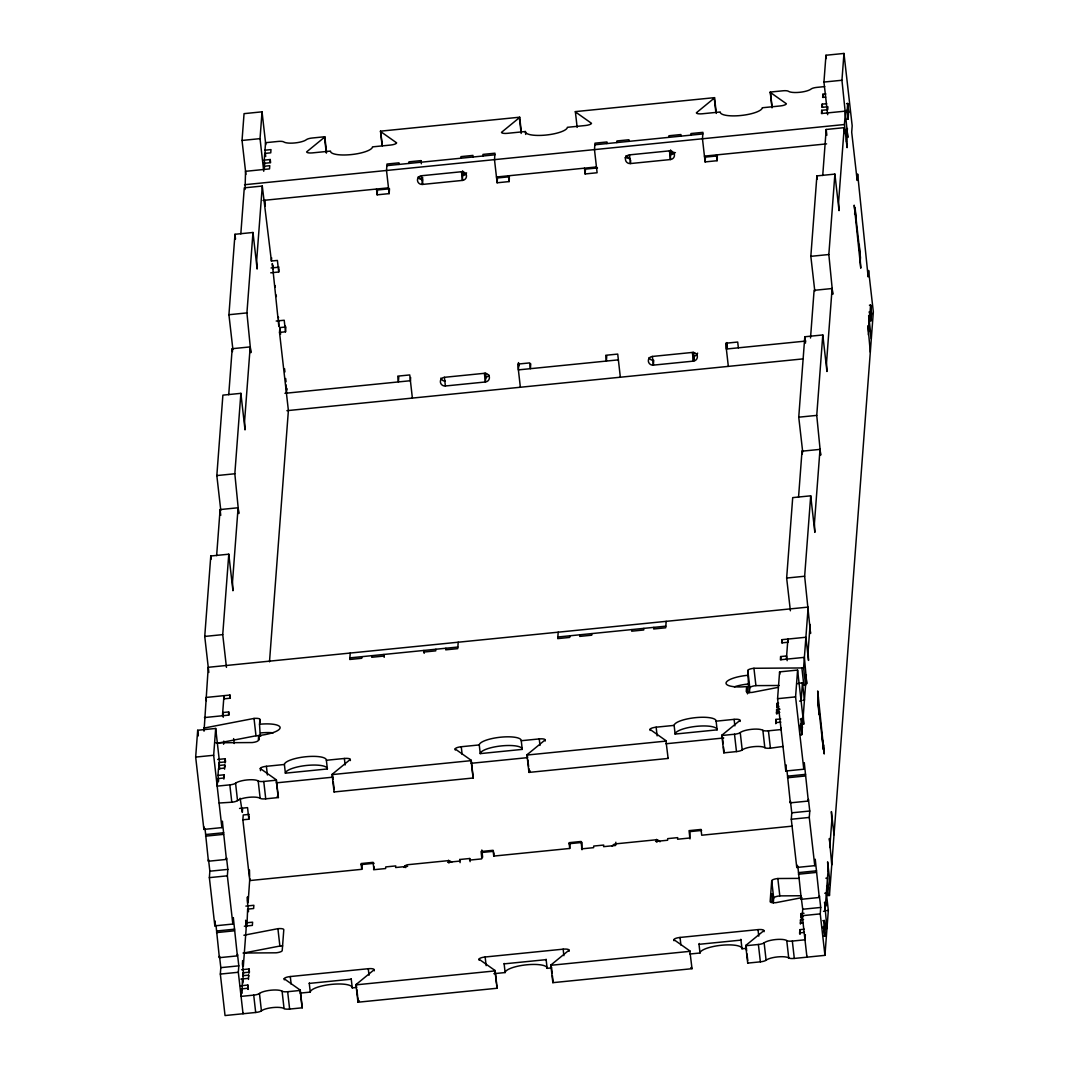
<?xml version="1.0" encoding="UTF-8"?>
<svg xmlns="http://www.w3.org/2000/svg" width="1069" height="1069" viewBox="0 0 1069 1069"><rect width="100%" height="100%" fill="white"/><g stroke="black" fill="none" stroke-linecap="round" stroke-linejoin="round"><path stroke-width="1.5" d="M823.638 936.27L824.747 936.23L825.281 929.255L824.333 920.409L823.771 927.945L824.72 936.27M243.051 982.905L242.422 978.79L242.142 989.988M800.868 725.904L801.803 734.697L802.378 727.174L801.456 718.862L800.868 725.904L799.746 726.011M848.118 119.194L848.652 111.737L847.69 103.399L847.142 110.922L848.091 119.26M871.556 313.765L870.594 304.972L870.046 312.495L870.994 320.834L871.556 313.765L869.311 313.992M205.034 828.756L208.415 861.226L226.414 859.423L222.365 821.166L221.884 827.606L203.885 829.41L195.667 757.079L197.685 730.261L215.684 728.457L219.519 762.21M208.829 672.441L204.74 636.429L210.78 556L228.779 554.196L232.935 590.756L232.521 581.75L238.093 507.762L220.094 509.566L216.633 555.613M220.802 510.541L216.833 475.571L222.887 395.142L240.872 393.339L245.028 429.898L244.614 420.892L250.186 346.904L232.187 348.708L228.726 394.755M232.908 349.683L228.926 314.714L234.98 234.285L252.979 232.481L257.135 269.041L256.707 260.034L262.279 186.046L244.28 187.85L240.819 233.897M245.897 174.474L242.035 140.453L244.053 113.648L262.039 111.831L265.78 144.716M204.032 731.196L208.241 667.297L808.164 607.098L803.594 667.858L805.558 685.216A6.04 1.59 -6.5 0 1 803.848 685.323L801.884 667.965L753.939 668.272A6.04 1.59 -6.5 0 0 747.819 670.477L748.447 683.986L747.739 693.447M245.068 189.454L245.536 171.321L269.535 168.902L269.776 165.695L263.776 166.296L264.137 169.45M203.885 829.41L204.072 826.992M221.884 827.606L213.666 755.275L215.684 728.457M226.454 667.363L222.74 634.625L228.779 554.196M238.093 507.762L238.748 513.548L234.833 473.767L240.872 393.339M250.186 346.904L250.841 352.69L246.926 312.91L252.979 232.481M263.736 171.281L260.034 138.649L262.039 111.831M208.415 861.226L208.535 859.623L209.858 871.195L209.364 877.636L214.842 925.861L232.842 924.044L233.323 917.616L237.371 955.873L219.372 957.677L215.991 925.206M218.637 781.198L217.982 775.413L223.982 774.811L223.742 778.018L217.742 778.62L217.167 786.129L229.822 784.86A6.04 1.59 -6.5 0 0 235.568 783.216A12.066 3.167 -6.5 0 1 247.033 779.942A12.066 3.167 -6.5 0 1 258.19 780.958A6.04 1.59 -6.5 0 0 263.762 781.452L276.417 780.183L278.381 797.554L265.74 798.824A6.04 1.59 -6.5 0 1 260.155 798.316A12.066 3.167 -6.5 0 0 249.01 797.3A12.066 3.167 -6.5 0 0 237.532 800.587A6.04 1.59 -6.5 0 1 231.799 802.218L219.185 803.019M217.982 775.413L218.477 768.705L224.477 768.103L224.717 764.883L218.717 765.484L219.092 768.745M218.717 765.484L218.945 762.544L224.944 761.943L225.185 758.723L217.688 759.471M222.459 715.762L223.969 695.652L224.356 698.952M263.776 166.296L264.003 163.343L270.003 162.742L270.243 159.522L264.243 160.123L264.738 164.466M264.243 160.123L264.751 153.428L270.751 152.827L270.992 149.607L264.992 150.208L265.7 156.515M264.992 150.208L265.553 142.698L278.207 141.429A6.04 1.59 -6.5 0 1 283.779 141.936A12.066 3.167 -6.5 0 0 294.937 142.939A12.066 3.167 -6.5 0 0 306.402 139.665A6.04 1.59 -6.5 0 1 312.135 138.021L324.789 136.752L326.593 152.533M223.595 744.265L223.835 741.084M265.152 206.063L265.112 200.317M223.247 717.272L222.699 712.542L228.699 711.941L228.459 715.148L204.46 717.566M206.357 700.756L205.983 697.456L229.969 695.05L229.728 698.257L223.728 698.872M214.842 925.861L215.216 921.024M226.414 859.423L226.534 857.819L227.844 869.391L227.363 875.832L232.842 924.044M270.724 272.809L278.715 272.007L277.405 260.435L271.406 261.036L271.646 257.816M219.372 957.677L219.492 956.074L220.815 967.645L220.334 974.073L225.038 1015.55L255.691 1012.477A6.04 1.59 -6.5 0 0 261.424 1010.833A12.066 3.167 -6.5 0 1 272.902 1007.559A12.066 3.167 -6.5 0 1 284.047 1008.561A6.04 1.59 -6.5 0 0 289.632 1009.069L302.286 1007.8L300.309 990.442A6.04 1.59 -6.5 0 0 300.095 990.001L284.167 978.75A6.04 1.59 -6.5 0 1 290.287 976.545L368.271 968.714A6.04 1.59 -6.5 0 1 374.15 969.73L374.284 970.812M278.715 272.007L278.969 268.787M278.474 317.172L278.474 317.934M242.569 809.153L242.329 812.373L240.111 798.222M362.124 864.5L361.763 869.324L249.772 880.562L242.863 819.803L243.238 814.979L249.237 814.378M279.517 332.406L279.878 327.582L285.877 326.98L285.517 331.804L279.517 332.406L288.389 410.443L269.495 661.818M237.371 955.873L237.492 954.27L238.815 965.841L238.32 972.269L243.037 1013.746L243.104 1012.811M242.863 819.803L248.863 819.201L249.104 815.981M203.671 728.042A6.04 1.59 -6.5 0 0 205.395 727.802L254.021 718.435A6.04 1.59 -6.5 0 1 259.901 719.437L259.526 724.261A21.126 5.559 -6.5 0 1 280.105 727.789A21.126 5.559 -6.5 0 1 258.685 735.525L258.324 740.349A6.04 1.59 -6.5 0 1 252.204 742.554L215.831 742.795M249.478 869.952L249.612 876.42M285.77 387.379L285.957 384.76M260.261 736.274L259.526 724.261M240.378 985.805L247.874 985.057L247.634 988.277L241.634 988.878L241.059 996.388L253.714 995.119A6.04 1.59 -6.5 0 0 259.46 993.475A12.066 3.167 -6.5 0 1 270.925 990.201A12.066 3.167 -6.5 0 1 282.082 991.204A6.04 1.59 -6.5 0 0 287.655 991.711L300.309 990.442M243.238 981.168L242.837 972.79L248.836 972.189L249.077 968.968L241.581 969.73M246.952 925.954L247.634 909.118L253.62 908.516L253.874 905.296L245.87 906.098M286.425 393.165L286.786 388.341M248.502 979.445L248.623 975.142L242.623 975.743M377.143 194.825L377.504 190.001L389.504 188.799L389.143 193.623L377.143 194.825L376.488 189.039M350.231 653.052L349.737 659.479L361.736 658.277L361.856 656.673M398.871 164.439L398.991 162.835L386.991 164.038L386.51 170.479L389.143 193.623M371.865 655.671L371.731 657.275L383.731 656.072L383.851 654.469L384.185 657.355M408.866 163.437L408.986 161.833L420.986 160.631L421.346 163.784M398.764 377.103L398.403 381.927L397.748 376.141L409.748 374.938L412.38 398.082M420.865 162.234L420.986 160.631M373.883 866.518L373.629 869.738L385.628 868.536L385.749 866.919L395.757 865.917L395.637 867.534L407.636 866.318M410.643 377.504L410.402 380.724L284.929 393.312M460.859 158.225L460.98 156.622L472.979 155.406L472.859 157.023M462.596 170.826L462.476 180.407L422.482 184.429A4.53 4.356 4.3 0 1 417.485 180.541A4.53 4.356 4.3 0 1 421.493 175.744L461.487 171.735A4.53 4.356 4.3 0 1 466.472 175.623A4.53 4.356 4.3 0 1 462.476 180.407L461.487 171.735M435.845 649.244L435.724 650.861L423.725 652.063L423.845 650.446L424.179 653.346M445.853 648.242L445.733 649.845L457.719 648.642L458.213 642.215M482.854 156.021L482.974 154.404L494.974 153.201L494.493 159.642L497.125 182.786L509.125 181.583L509.365 178.363M497.125 182.786L497.486 177.962L509.485 176.759M470.106 861.654L469.745 858.501L459.737 859.503L459.617 861.106L447.63 862.309M469.745 858.501L469.625 860.104L481.625 858.901L482.106 852.461L493.571 851.312M518.866 363.46L518.385 369.887L618.376 359.865M570.084 843.641L569.724 848.465L493.744 856.082L493.985 852.875M530.745 363.861L530.384 368.685L529.73 362.899L517.73 364.101L520.362 387.259M606.845 143.58L606.965 141.963L594.965 143.179L594.484 149.607L597.103 172.75L585.117 173.953L585.478 169.129L597.477 167.927M558.192 632.18L557.711 638.621L569.71 637.418L569.83 635.801M579.826 634.799L579.705 636.402L591.705 635.2L591.825 633.596M616.84 142.578L616.96 140.961L628.96 139.758L628.839 141.375M606.738 356.244L606.377 361.068L605.722 355.282L617.722 354.08L620.341 377.223M630.683 160.337L630.443 163.557L670.437 159.548A4.53 4.356 4.3 0 0 674.445 154.751A4.53 4.356 4.3 0 0 669.461 150.863L629.467 154.871A4.53 4.356 4.3 0 0 625.459 159.669A4.53 4.356 4.3 0 0 630.443 163.557L629.467 154.871M615.838 842.238L615.597 845.459L603.597 846.661L603.718 845.058L593.723 846.06L593.602 847.664L581.603 848.866L582.084 842.439L568.975 843.748M631.819 629.588L631.699 631.191L643.698 629.988L643.819 628.385M668.833 137.353L668.953 135.75L680.953 134.547L680.833 136.151M670.57 149.954L670.437 159.548L669.461 150.863M653.814 627.383L653.693 628.986L665.693 627.784L666.174 621.343M690.828 135.148L690.948 133.545L702.948 132.342L702.467 138.77L705.099 161.913L717.099 160.711L717.339 157.504M705.099 161.913L705.46 157.09L717.459 155.887M697.589 353.131A4.53 4.356 4.3 0 1 693.714 356.284L693.353 361.122L653.359 365.13A4.53 4.356 4.3 0 1 648.362 361.242A4.53 4.356 4.3 0 1 652.371 356.445L692.365 352.436A4.53 4.356 4.3 0 1 697.349 356.324A4.53 4.356 4.3 0 1 693.353 361.122L692.365 352.436M747.458 675.314A21.126 5.559 -6.5 0 0 726.038 683.051A21.126 5.559 -6.5 0 0 746.616 686.565L746.256 691.389A6.04 1.59 -6.5 0 0 752.122 692.405L778.058 687.394M749.436 692.672L749.797 687.848L747.819 670.477M775.773 723.726L775.894 719.424L780.771 718.943M776.522 713.811L776.642 709.509L780.023 709.175M776.989 707.651L777.11 703.349L778.606 703.188M787.158 660.695L786.624 655.952L780.624 656.566L780.383 659.773L804.382 657.368L806.761 683.732L806.106 677.946M808.111 651.409L808.525 660.415L805.892 637.258L781.893 639.676L781.653 642.883L787.653 642.282M827.914 106.766L827.7 109.706L821.7 110.307L821.46 113.528L845.445 111.123L844.443 124.525L847.076 147.669L846.661 138.676M826.658 103.693L822.155 104.147L821.914 107.368L826.417 106.913M825.909 93.925L822.903 94.232L822.662 97.439L825.669 97.145M786.944 770.375L790.325 802.846L808.324 801.042L804.289 762.785L803.794 769.212L785.795 771.016L777.577 698.685L779.595 671.88L797.594 670.076L803.728 724.087L800.454 724.408M790.379 610.773L786.65 578.048L792.704 497.619L810.703 495.816L814.859 532.375L814.431 523.369L820.003 449.381L802.004 451.185L798.543 497.219M802.725 452.16L798.743 417.191L804.797 336.762L822.796 334.958L826.952 371.518L826.537 362.511L832.096 288.523L814.097 290.327L810.516 338.004M814.819 291.303L810.836 256.333L816.89 175.904L834.889 174.1L839.045 210.66L838.63 201.653L844.189 127.665L826.19 129.469L822.729 175.503M827.66 114.69L823.945 82.059L825.963 55.254L843.962 53.45L852.18 125.781L851.699 132.222L857.178 180.447L857.659 174.006L868.135 276.884L868.616 270.457L873.333 311.921L829.45 895.461A6.04 1.59 -6.5 0 1 827.74 895.568L826.671 886.107M781.225 727.668L781.092 729.552L768.437 730.822A6.04 1.59 -6.5 0 1 762.865 730.314A12.066 3.167 -6.5 0 0 751.707 729.312A12.066 3.167 -6.5 0 0 740.242 732.586A6.04 1.59 -6.5 0 1 734.497 734.229L721.842 735.499L723.82 752.857L736.474 751.587A6.04 1.59 -6.5 0 0 742.207 749.944A12.066 3.167 -6.5 0 1 753.685 746.67A12.066 3.167 -6.5 0 1 764.829 747.672A6.04 1.59 -6.5 0 0 770.415 748.18L783.096 746.443M786.383 659.172L787.893 639.075L788.267 642.375M799.331 878.384L777.831 878.518A6.04 1.59 -6.5 0 0 771.711 880.736L770.148 901.648A6.04 1.59 -6.5 0 0 776.027 902.65L801.95 897.653M771.738 902.169L772.339 894.245A21.126 5.559 -6.5 0 0 770.802 894.406M771.711 880.736L773.689 898.094L773.328 902.917L772.339 894.245M785.795 771.016L786.249 764.99M803.794 769.212L795.577 696.881L797.594 670.076M809.888 627.677L810.543 633.463L804.65 576.244L810.703 495.816M820.003 449.381L820.658 455.167L816.743 415.387L822.796 334.958M832.096 288.523L832.751 294.309L828.836 254.529L834.889 174.1M847.183 131.701L847.837 137.487L841.944 80.255L843.962 53.45M790.325 802.846L790.445 801.242L791.768 812.814L791.287 819.242L796.766 867.467L814.765 865.663L815.246 859.235L819.282 897.492L801.296 899.296L797.821 866.104M797.501 683.652L800.748 683.024A6.04 1.59 -6.5 0 1 802.472 682.784L801.109 700.93L799.599 701.09M845.085 130.231L844.844 133.451L844.189 127.665M806.347 674.726L803.073 718.301L801.576 718.448M807.857 654.629L810.128 624.456M846.421 141.883L847.423 128.48M803.728 724.087L803.313 715.081M796.766 867.467L796.939 865.062M808.324 801.042L808.445 799.438L809.767 811.01L809.273 817.438L814.765 865.663M801.296 899.296L801.349 898.494L802.725 909.251L802.244 915.692L806.961 957.169L807.028 956.221M799.665 933.985L799.786 929.683L804.289 929.228M800.414 924.07L800.534 919.768L803.541 919.46M800.881 917.897L801.002 913.594L803.995 913.3M818.346 696.801L817.865 703.188L819.175 714.76L819.295 713.157M854.639 214.228L855.12 207.747L856.309 220.922M805.371 934.64L804.984 939.798L792.329 941.067A6.04 1.59 -6.5 0 1 786.757 940.573A12.066 3.167 -6.5 0 0 775.6 939.557A12.066 3.167 -6.5 0 0 764.135 942.845A6.04 1.59 -6.5 0 1 758.389 944.475L745.748 945.744L747.712 963.102L760.366 961.833A6.04 1.59 -6.5 0 0 766.099 960.203A12.066 3.167 -6.5 0 1 777.577 956.915A12.066 3.167 -6.5 0 1 788.722 957.931A6.04 1.59 -6.5 0 0 794.307 958.439L824.947 955.352L828.328 910.4L826.364 893.043A6.04 1.59 -6.5 0 0 824.747 893.256M822.155 738.225L824.239 753.979L817.691 690.962L818.106 699.968M859.155 246.004L859.276 244.4L860.772 268.185L854.211 205.181L854.879 210.967M823.825 745.026L823.464 749.85L817.985 701.625M860.117 262.44L860.478 257.616L855 209.39M819.282 897.492L819.402 895.875L820.725 907.447L820.244 913.888L824.947 955.352M828.275 867.627L825.001 911.189L823.491 911.336M829.785 847.517L832.056 817.357M868.335 334.784L869.338 321.381M324.789 136.752A6.04 1.59 -6.5 0 1 324.508 137.246L306.643 151.878A6.04 1.59 -6.5 0 0 312.522 152.88L330.508 151.076A21.126 5.559 -6.5 0 0 351.086 154.604A21.126 5.559 -6.5 0 0 372.506 146.867L390.506 145.063A6.04 1.59 -6.5 0 0 396.626 142.845L380.698 131.607A6.04 1.59 -6.5 0 1 380.484 131.166L519.668 117.202L521.284 131.407M519.668 117.202A6.04 1.59 -6.5 0 1 519.374 117.684L501.508 132.329A6.04 1.59 -6.5 0 0 507.387 133.331L525.387 131.527A21.126 5.559 -6.5 0 0 545.952 135.055A21.126 5.559 -6.5 0 0 567.372 127.318L585.371 125.514A6.04 1.59 -6.5 0 0 591.491 123.296L575.576 112.045A6.04 1.59 -6.5 0 1 575.363 111.617L714.533 97.653L716.324 113.434M714.533 97.653A6.04 1.59 -6.5 0 1 714.252 98.134L696.387 112.779A6.04 1.59 -6.5 0 0 702.253 113.782L720.252 111.978A21.126 5.559 -6.5 0 0 740.83 115.505A21.126 5.559 -6.5 0 0 762.25 107.769L780.25 105.951A6.04 1.59 -6.5 0 0 786.37 103.746L770.442 92.495A6.04 1.59 -6.5 0 1 770.228 92.068L782.882 90.798A6.04 1.59 -6.5 0 1 788.454 91.293A12.066 3.167 -6.5 0 0 799.612 92.308A12.066 3.167 -6.5 0 0 811.077 89.034A6.04 1.59 -6.5 0 1 816.81 87.391L824.72 86.589M545.257 741.004L545.137 739.922A6.04 1.59 -6.5 0 0 539.257 738.92L521.258 740.723A21.126 5.559 -6.5 0 0 500.68 737.196A21.126 5.559 -6.5 0 0 479.259 744.933L461.26 746.737A6.04 1.59 -6.5 0 0 455.14 748.955L471.068 760.206A6.04 1.59 -6.5 0 1 471.282 760.634L473.26 777.991L334.076 791.955L332.112 774.597A6.04 1.59 -6.5 0 1 332.392 774.116L350.258 759.471L350.378 760.553M740.122 721.455L740.002 720.372A6.04 1.59 -6.5 0 0 734.122 719.357L716.123 721.174A21.126 5.559 -6.5 0 0 695.558 717.646A21.126 5.559 -6.5 0 0 674.138 725.383L656.139 727.187A6.04 1.59 -6.5 0 0 650.019 729.392L665.934 740.643L668.125 758.442L528.955 772.406L526.977 755.048A6.04 1.59 -6.5 0 1 527.258 754.567L545.137 739.922M528.955 772.406A6.04 1.59 -6.5 0 1 529.235 771.925L530.358 771.003M569.149 951.263L569.029 950.181A6.04 1.59 -6.5 0 0 563.149 949.165L485.152 956.996A6.04 1.59 -6.5 0 0 479.032 959.2L494.96 970.452A6.04 1.59 -6.5 0 1 495.174 970.893L497.152 988.25L357.968 1002.214L356.004 984.856A6.04 1.59 -6.5 0 1 356.284 984.362L374.15 969.73M357.968 1002.214A6.04 1.59 -6.5 0 1 358.262 1001.733L359.371 1000.811M721.842 735.499A6.04 1.59 -6.5 0 1 722.136 735.004L740.002 720.372M764.014 931.714L763.894 930.618A6.04 1.59 -6.5 0 0 758.015 929.616L680.031 937.446A6.04 1.59 -6.5 0 0 673.911 939.651L689.839 950.902L692.017 968.701L552.847 982.665L550.869 965.294A6.04 1.59 -6.5 0 1 551.15 964.813L569.029 950.181M745.748 945.744A6.04 1.59 -6.5 0 1 746.028 945.263L763.894 930.618M217.101 743.289L255.985 735.793A6.04 1.59 -6.5 0 1 260.956 736.02M243.879 935.241L277.913 928.68A6.04 1.59 -6.5 0 1 283.793 929.696L282.216 950.608A6.04 1.59 -6.5 0 1 276.096 952.813L243.037 953.027M244.226 952.92L279.878 946.038A6.04 1.59 -6.5 0 1 282.63 945.945M242.035 140.453L260.034 138.649M823.945 82.059L841.944 80.255M846.541 103.626L847.664 103.519M846.02 110.535L847.142 110.414L848.131 119.1L847.009 119.207M847.517 112.312L848.652 112.205M386.871 165.642L494.853 154.818M594.845 144.783L702.827 133.946M244.534 184.723L844.443 124.525M418.46 178.443L422.963 177.988M462.957 173.98L465.95 173.672M624.937 157.731L629.427 157.277M670.931 153.108L675.421 152.653M263.014 200.424L388.488 187.837M496.47 177L596.449 166.964M704.431 156.127L826.604 143.874M271.085 267.985L279.089 267.183M228.926 314.714L246.926 312.91M810.836 256.333L828.836 254.529M276.203 321.034L284.207 320.232L285.517 331.804M869.444 305.2L870.567 305.093M868.923 312.108L870.046 311.988L871.035 320.673L869.912 320.78M444.397 377.317L484.391 373.308A4.53 4.356 4.3 0 1 489.388 377.197A4.53 4.356 4.3 0 1 485.379 381.98L445.385 385.989A4.53 4.356 4.3 0 1 440.388 382.101A4.53 4.356 4.3 0 1 444.397 377.317L445.385 385.989M805.879 341.051L726.359 349.028L726.84 342.588L727.374 347.331M286.906 410.67L802.619 358.93M216.833 475.571L234.833 473.767M798.743 417.191L816.743 415.387M204.74 636.429L222.74 634.625M786.65 578.048L804.65 576.244M349.857 657.876L457.853 647.039M557.831 637.004L665.813 626.167M195.667 757.079L213.666 755.275M777.577 698.685L795.577 696.881M776.869 706.556L778.74 706.368M776.401 712.729L779.769 712.382M260.515 770.669L260.275 768.504A6.04 1.59 -6.5 0 1 266.395 766.299L284.394 764.482A21.126 5.559 -6.5 0 1 305.814 756.745A21.126 5.559 -6.5 0 1 326.379 760.273L344.378 758.469A6.04 1.59 -6.5 0 1 350.258 759.471M800.253 719.116L801.389 718.996L802.365 727.682L800.12 727.909M775.653 722.644L780.904 722.123M284.394 764.482L285.383 773.168L327.368 768.958L326.379 760.273M479.259 744.933L480.248 753.618L522.247 749.396L521.258 740.723M674.138 725.383L675.114 734.069L717.112 729.846L716.123 721.174M332.112 774.597L471.282 760.634M526.977 755.048L666.161 741.084A6.04 1.59 -6.5 0 0 665.934 740.643M276.243 782.869L332.86 777.176M471.108 763.306L527.725 757.627M665.987 743.757L723.726 737.971M800.36 734.537L801.87 734.376L800.881 725.704M800.721 734.697L801.857 734.577M239.55 808.431L247.554 807.629L248.863 819.201M205.689 834.542L223.688 832.738M787.599 776.161L805.598 774.357M205.569 836.158L223.568 834.354M787.479 777.764L805.478 775.96M209.858 871.195L227.844 869.391M791.768 812.814L809.767 811.01M209.364 877.636L227.363 875.832M791.287 819.242L809.273 817.438M360.908 864.621L374.123 863.298M701.625 830.439L690.066 831.602L689.585 838.029L677.586 839.232L677.706 837.628L667.711 838.63L667.591 840.247L655.591 841.45M792.276 826.137L701.705 835.223L701.05 829.437L689.051 830.64L689.986 838.911M246.605 922.788L252.605 922.186L252.351 925.407L244.36 926.208M216.646 930.992L234.645 929.188M798.556 872.611L816.556 870.807M216.526 932.609L234.525 930.792M798.436 874.215L816.435 872.411M220.815 967.645L238.815 965.841M802.725 909.251L820.725 907.447M220.334 974.073L238.32 972.269M802.244 915.692L820.244 913.888M800.761 916.814L803.38 916.547M240.872 979.11L248.369 978.362M800.293 922.975L803.3 922.681M822.796 920.716L824.293 920.569L825.281 929.255L824.146 929.362M822.288 927.424L823.785 927.277L824.774 935.95M240.739 985.965L241.861 985.859M822.649 927.585L823.771 927.478M825.468 928.694L826.965 928.547L824.587 902.183L825.241 907.969M799.545 932.903L804.423 932.409M300.135 993.114L310.264 992.099L309.275 983.413L351.26 979.204A21.126 5.559 -6.5 0 0 351.233 978.803M493.878 973.672L505.129 972.549L504.14 963.864L546.139 959.655A21.126 5.559 -6.5 0 0 546.112 959.254M689.879 954.016L699.995 953L699.019 944.315L741.004 940.105L741.993 948.778L746.496 948.337M356.004 984.856L495.174 970.893M550.869 965.294L690.053 951.33A6.04 1.59 -6.5 0 0 689.839 950.902M310.264 992.099A21.126 5.559 -6.5 0 1 331.684 984.362A21.126 5.559 -6.5 0 1 352.249 987.89L356.752 987.435M505.129 972.549A21.126 5.559 -6.5 0 1 526.549 964.813A21.126 5.559 -6.5 0 1 547.128 968.34L551.617 967.886M749.797 687.848A6.04 1.59 -6.5 0 1 755.917 685.63L779.06 685.483M773.689 898.094A6.04 1.59 -6.5 0 1 779.809 895.889L801.296 895.742M690.815 967.552L691.803 968.26A6.04 1.59 -6.5 0 1 692.017 968.701M260.275 768.504L276.203 779.755A6.04 1.59 -6.5 0 1 276.417 780.183M277.178 796.405L278.167 797.113A6.04 1.59 -6.5 0 1 278.381 797.554M847.65 103.72L848.639 112.392M870.554 305.293L871.542 313.965M871.315 338.739L868.683 315.582L869.097 324.588M868.576 331.564L867.921 325.778L870.313 352.142M825.963 55.254L826.337 58.541M822.903 94.232L823.264 97.386M826.19 129.469L826.845 135.255M822.155 104.147L822.515 107.301M821.7 110.307L822.061 113.474M816.89 175.904L817.25 179.084M804.797 336.762L805.518 343.122M770.442 92.495L772.059 106.7M770.228 92.068L772.018 107.849M802.004 451.185L802.338 454.071M834.02 834.715L831.388 811.571L831.816 820.578M830.025 844.296L829.37 838.51L831.762 864.874M830.239 884.985L827.62 861.841L828.034 870.834M829.45 895.461L827.486 878.103A6.04 1.59 -6.5 0 1 825.869 878.21M802.472 682.784L804.436 700.142A6.04 1.59 -6.5 0 0 802.819 700.369M825.709 902.744L826.07 905.897M781.893 639.676L782.254 642.83M780.624 656.566L780.985 659.72M779.595 671.88L779.849 674.125M714.252 98.134L715.869 112.339M716.43 154.925L717.099 160.711M738.358 347.826L737.704 342.04L725.704 343.243L728.336 366.386M777.11 703.349L777.604 707.678M801.002 913.594L801.496 917.937M777.23 709.816L777.604 713.076M776.642 709.509L777.136 713.851M800.534 919.768L800.908 923.015M775.894 719.424L776.268 722.684M799.786 929.683L800.28 934.025M726.626 343.376L727.187 348.334M768.437 730.822L770.415 748.18M792.329 941.067L794.307 958.439M762.865 730.314L764.829 747.672M786.757 940.573L788.722 957.931M753.939 668.272L755.917 685.63M777.831 878.518L779.809 895.889M746.616 686.565L747.431 693.808M740.242 732.586L742.207 749.944M764.135 942.845L766.099 960.203M693.567 352.316L694.275 358.623M693.714 356.284L694.209 360.627M734.122 719.357L734.871 725.878M758.015 929.616L758.763 936.123M734.497 734.229L736.474 751.587M758.389 944.475L760.366 961.833M722.136 735.004L722.256 736.1M722.377 737.182L723.125 743.69M723.486 746.95L724.101 752.376A6.04 1.59 -6.5 0 0 723.82 752.857M746.028 945.263L746.643 950.688M747.017 953.949L747.752 960.456M652.371 356.445L653.359 365.13L653.72 360.306A4.53 4.356 4.3 0 1 649.03 357.594M656.139 727.187L657.128 735.873M680.031 937.446L680.9 945.036M650.019 729.392L650.139 730.488M673.911 939.651L674.031 940.733M584.449 168.167L585.117 173.953M575.363 111.617L577.153 127.398M656.566 839.352L656.9 842.238M525.387 131.527L525.707 134.427M519.374 117.684L521.178 133.465M508.47 175.797L509.125 181.583M582.004 849.735L581.068 841.477L569.069 842.679L569.724 848.465M518.465 362.591L518.839 365.892M539.257 738.92L539.992 745.427M563.149 949.165L563.884 955.673M485.593 373.175L486.128 377.918M484.391 373.308L485.379 381.98L485.74 377.157A4.53 4.356 4.3 0 0 489.054 375.206M527.258 754.567L527.511 756.732M527.872 759.992L528.62 766.5M528.861 768.664L529.235 771.925M551.15 964.813L551.283 965.895M551.404 966.991L552.138 973.498M552.392 975.663L553.127 982.17A6.04 1.59 -6.5 0 0 552.847 982.665M546.139 959.655L547.128 968.34M421.493 175.744L422.482 184.429L422.843 179.592A4.53 4.356 4.3 0 1 418.153 176.879M493.744 856.082L493.076 850.296L481.077 851.499L481.838 858.113M481.825 849.989L482.64 857.204M471.068 760.206L471.803 766.714M471.937 767.796L472.912 776.482M494.96 970.452L496.444 983.467M496.564 984.562L496.938 987.809A6.04 1.59 -6.5 0 1 497.152 988.25M461.26 746.737L462.129 754.34M485.152 956.996L486.141 965.668M455.14 748.955L455.274 750.037M479.032 959.2L479.166 960.283M380.698 131.607L382.314 145.812M380.484 131.166L382.101 145.371M459.737 859.503L460.098 862.656M448.606 860.211L448.927 863.111M324.508 137.246L326.299 153.027M373.856 868.95L373.094 862.336L361.095 863.538L361.763 869.324M344.378 758.469L345.127 764.976M368.271 968.714L369.019 975.235M270.243 159.522L270.604 162.675M285.156 325.871L285.316 327.314M264.751 153.428L265.072 156.315M264.003 163.343L264.537 168.074M332.392 774.116L333.007 779.542M333.247 781.706L334.116 789.31M356.284 984.362L356.525 986.54M356.899 989.787L357.634 996.308M357.768 997.39L358.262 1001.733M273.37 267.584L273.196 266.128L272.956 269.348L272.301 263.562L278.849 326.579L278.728 320.099M275.107 285.583L275.281 287.147M276.176 294.991L276.35 296.554M279.878 327.582L280.626 334.143M284.541 368.631L284.915 371.918M285.664 378.493L286.038 381.767M286.505 388.501L286.666 389.944M271.406 261.036L262.279 186.046M351.26 979.204L352.249 987.89M234.98 234.285L235.514 239.055M232.187 348.708L232.507 351.607M276.203 779.755L277.312 789.523M277.432 790.606L278.167 797.113M300.095 990.001L300.83 996.508M300.95 997.604L301.819 1005.194M301.939 1006.276L302.059 1007.359A6.04 1.59 -6.5 0 1 302.286 1007.8M266.395 766.299L267.384 774.972M290.287 976.545L291.156 984.135M259.901 719.437L260.248 722.591M258.685 735.525L259.179 739.868M263.762 781.452L265.74 798.824M287.655 991.711L289.632 1009.069M284.167 978.75L284.287 979.845M254.021 718.435L255.985 735.793M277.913 928.68L279.878 946.038M258.19 780.958L260.155 798.316M282.082 991.204L284.047 1008.561M220.094 509.566L220.748 515.352M229.969 695.05L230.329 698.204M249.812 878.237L248.115 902.69L247.447 896.891L247.206 900.111L248.529 911.683M233.643 738.585L234.205 743.503M228.699 711.941L229.06 715.094M210.78 556L211.141 559.181M235.568 783.216L237.532 800.587M259.46 993.475L261.424 1010.833M246.445 926.836L245.696 920.222L246.111 929.228L243.318 966.363L242.663 960.577L242.422 963.784L243.572 973.912M229.822 784.86L231.799 802.218M253.714 995.119L255.691 1012.477M225.185 758.723L225.559 761.97M249.077 968.968L249.451 972.229M224.944 761.943L225.065 763.025M248.836 972.189L248.957 973.271M224.717 764.883L224.971 767.061M248.623 975.142L248.743 976.224M224.477 768.103L224.61 769.186M223.982 774.811L224.223 776.976M247.874 985.057L248.369 989.4M223.742 778.018L223.862 779.114M247.634 988.277L247.754 989.359M218.945 762.544L219.679 769.052M242.837 972.79L243.211 976.05M217.742 778.62L218.103 781.88M241.634 988.878L242.128 993.221M197.685 730.261L198.326 735.886M826.711 910.614A6.04 1.59 -6.5 0 1 828.328 910.4M747.712 963.102A6.04 1.59 -6.5 0 1 748.006 962.621M699.995 953A21.126 5.559 -6.5 0 1 721.415 945.263A21.126 5.559 -6.5 0 1 741.993 948.778M309.275 983.413A21.126 5.559 -6.5 0 1 309.355 982.999M504.14 963.864A21.126 5.559 -6.5 0 1 504.234 963.45M699.019 944.315A21.126 5.559 -6.5 0 1 699.3 943.473M740.844 939.304A21.126 5.559 -6.5 0 1 741.004 940.105M803.594 667.858A6.04 1.59 -6.5 0 1 801.884 667.965M734.323 686.832A21.126 5.559 -6.5 0 1 748.447 683.986M260.515 732.946A21.126 5.559 -6.5 0 1 273.263 732.826M667.911 758.015A6.04 1.59 -6.5 0 1 668.125 758.442M473.046 777.564A6.04 1.59 -6.5 0 1 473.26 777.991M334.076 791.955A6.04 1.59 -6.5 0 1 334.33 791.501M285.383 773.168A21.126 5.559 -6.5 0 1 306.803 765.431A21.126 5.559 -6.5 0 1 327.368 768.958M480.248 753.618A21.126 5.559 -6.5 0 1 501.668 745.881A21.126 5.559 -6.5 0 1 522.247 749.396M675.114 734.069A21.126 5.559 -6.5 0 1 696.534 726.332A21.126 5.559 -6.5 0 1 717.112 729.846M405.779 867.614A4.53 4.356 4.3 0 1 404.603 866.251M659.974 841.784A4.53 4.356 4.3 0 0 655.711 839.833L615.717 843.855A4.53 4.356 4.3 0 0 612.176 846.194M451.733 862.295A4.53 4.356 4.3 0 0 447.751 860.705L407.757 864.714A4.53 4.356 4.3 0 0 404.015 867.467M445.345 381.192A4.53 4.356 4.3 0 1 440.922 378.065M674.352 152.373A4.53 4.356 4.3 0 1 670.798 154.724M629.988 158.746A4.53 4.356 4.3 0 1 625.98 155.62M466.565 172.831A4.53 4.356 4.3 0 1 462.837 175.583"/></g></svg>
